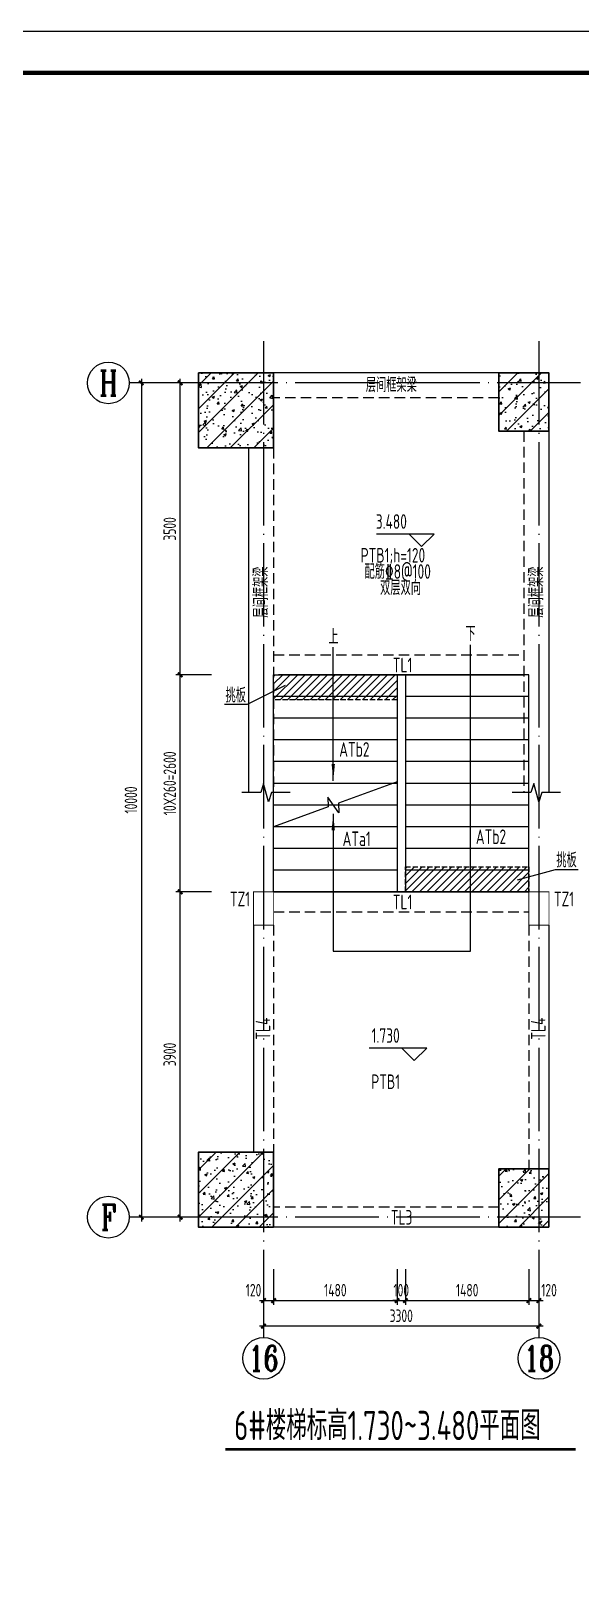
# Model space of a CAD drawing. Extents: x 56246 to 893198, y -950445 to -423535.
# Drawn here: x 499740 to 506329, y -478814 to -460155 of the extents above; entities that cross this region are included whole.
import ezdxf
from ezdxf.enums import TextEntityAlignment as Align

# ---------------------------------------------------------------- set-up
doc = ezdxf.new("R2010")
doc.units = 0
doc.header["$LTSCALE"] = 500
for name, pattern in [('CONTINOUS', [0]), ('DASH', [0.35, 0.25, -0.1]), ('DOTE', [2.42, 2, -0.2, 0.02, -0.2]), ('HIDDEN', [0.375, 0.25, -0.125])]:
    doc.linetypes.add(name, pattern=pattern)
for name, color, linetype, lineweight in [('0S-板-上层柱线', 6, 'Continuous', 18), ('0S-柱-线', 50, 'Continuous', 30), ('0S-梁-不可见', 4, 'HIDDEN', 18), ('0S-梁-线', 5, 'Continuous', 18), ('0S-楼梯-文字', 4, 'Continuous', 20), ('0S-轴线', 1, 'DOTE', 13), ('0S-轴线尺寸', 6, 'CONTINOUS', 18), ('0S-轴线编号', 6, 'CONTINOUS', 18), ('上层柱线', 6, 'Continuous', 18)]:
    doc.layers.add(name, color=color, linetype=linetype, lineweight=lineweight)
for name, color, linetype in [('PUB_DIM', 3, 'Continuous'), ('STAIR', 4, 'Continuous'), ('T-TK', 157, 'Continuous'), ('TEXT_LT', 90, 'Continuous'), ('THIN', 7, 'Continuous'), ('照明平面标注层', 111, 'Continuous')]:
    doc.layers.add(name, color=color, linetype=linetype)
doc.styles.add('TSSD_Axis', font='complex.shx', dxfattribs={"width": 0.7, "bigfont": 'hztxt.shx'})
doc.styles.add('TSSD_DIMENSION', font='tssdeng.shx', dxfattribs={"width": 0.7, "bigfont": 'Hztxt.shx'})
doc.styles.add('TSSD_Rein', font='Tssdeng.shx', dxfattribs={"width": 0.7, "bigfont": 'hztxt.shx'})
doc.dimstyles.new('TSSD_50_50', dxfattribs={"dimtxt": 150, "dimasz": 50, "dimexe": 50, "dimexo": 125, "dimgap": 50, "dimtad": 1, "dimdec": 0, "dimzin": 0, "dimdsep": 46, "dimtxsty": 'TSSD_DIMENSION', "dimblk": 'ARCHTICK', "dimblk1": 'ARCHTICK', "dimblk2": 'ARCHTICK', "dimcen": 0, "dimdle": 50, "dimclrt": 7, "dimadec": 0, "dimazin": 0, "dimtfac": 1, "dimtdec": 0, "dimtix": 1, "dimtmove": 2, "dimatfit": 3, "dimfxl": 1, "dimtolj": 1, "dimtzin": 0, "dimarcsym": 0})
pattern_1 = [(45, (116885.13, 82353.43), (-141.421356, 141.421356), []), (50, (116885.13, 82353.43), (286.90407, -25.10085), [30, -330]), (355, (116885.13, 82353.43), (-55.50053, 300.87685), [24, -264]), (100.4514, (116909.04, 82351.34), (231.40375, 275.77582), [25.49608, -280.45684]), (46.1842, (116885.13, 82433.43), (426.89642, -66.2076), [45, -495]), (96.6356, (116920.7, 82427.9), (373.86508, 389.64715), [38.24412, -420.6852]), (351.1842, (116885.13, 82433.43), (373.86478, 389.64744), [36, -396]), (21, (116925.13, 82413.43), (238.76282, -161.04756), [30, -330]), (326, (116925.13, 82413.43), (97.32613, 290.06002), [24, -264]), (71.4514, (116945.03, 82400.01), (336.08905, 129.0122), [25.49608, -280.45684]), (37.5, (116885.13, 82353.43), (4.863942, 133.157542), [2, -260.8, 2, -268, 2, -265]), (7.5, (116885.13, 82353.43), (105.227815, 157.764685), [2, -152.8, 2, -254.8, 2, -101]), (327.5, (116795.93, 82353.43), (213.528974, -9.021949), [2, -100, 2, -312, 2, -414]), (317.5, (116755.93, 82353.43), (233.27447, 40.041993), [2, -130, 2, -207.2, 2, -294])]
pattern_2 = [(45, (116885.13, 83553.43), (-141.421356, 141.421356), []), (50, (116885.13, 83553.43), (286.90407, -25.10085), [30, -330]), (355, (116885.13, 83553.43), (-55.50053, 300.87685), [24, -264]), (100.4514, (116909.04, 83551.34), (231.40375, 275.77582), [25.49608, -280.45684]), (46.1842, (116885.13, 83633.43), (426.89642, -66.2076), [45, -495]), (96.6356, (116920.7, 83627.9), (373.86508, 389.64715), [38.24412, -420.6852]), (351.1842, (116885.13, 83633.43), (373.86478, 389.64744), [36, -396]), (21, (116925.13, 83613.43), (238.76282, -161.04756), [30, -330]), (326, (116925.13, 83613.43), (97.32613, 290.06002), [24, -264]), (71.4514, (116945.03, 83600.01), (336.08905, 129.0122), [25.49608, -280.45684]), (37.5, (116885.13, 83553.43), (4.863942, 133.157542), [2, -260.8, 2, -268, 2, -265]), (7.5, (116885.13, 83553.43), (105.227815, 157.764685), [2, -152.8, 2, -254.8, 2, -101]), (327.5, (116795.93, 83553.43), (213.528974, -9.021949), [2, -100, 2, -312, 2, -414]), (317.5, (116755.93, 83553.43), (233.27447, 40.041993), [2, -130, 2, -207.2, 2, -294])]

# ---------------------------------------------------------------- blocks, each defined once
blk = doc.blocks.new('A0-DWF')
at = {"layer": 'T-TK'}
blk.add_line((0, 0), (118900, 0), dxfattribs=at)
at = {"layer": 'T-TK', "const_width": 100}
blk.add_lwpolyline([(2500, -83100), (117900, -83100), (117900, -1000), (2500, -1000)], close=True, dxfattribs=at)
blk = doc.blocks.new('_ArchTick')
at = {"color": 0, "linetype": 'ByBlock', "const_width": 0.5}
blk.add_lwpolyline([(-0.53, -0.53), (0.53, 0.53)], dxfattribs=at)
blk = doc.blocks.new('*D841')
at = {"layer": '0S-轴线尺寸', "color": 0, "lineweight": -2, "transparency": 16777216}
for p, q in [((502526, -474996), (502526, -475728)), ((505826, -474996), (505826, -475728)), ((505876, -475678), (502476, -475678))]:
    blk.add_line(p, q, dxfattribs=at)
at = {"layer": 'Defpoints', "color": 0, "transparency": 16777216}
for p in [(502526, -474871), (505826, -474871), (502526, -475678)]:
    blk.add_point(p, dxfattribs=at)
at = {"layer": '0S-轴线尺寸', "color": 0, "lineweight": -2, "transparency": 16777216, "xscale": 50, "yscale": 50, "zscale": 50, "rotation": 180}
blk.add_blockref('_ArchTick', (502526, -475678), dxfattribs=at)
at = {"layer": '0S-轴线尺寸', "color": 0, "lineweight": -2, "transparency": 16777216, "xscale": 50, "yscale": 50, "zscale": 50}
blk.add_blockref('_ArchTick', (505826, -475678), dxfattribs=at)
at = {"layer": '0S-轴线尺寸', "color": 7, "transparency": 16777216, "insert": (504176, -475553), "char_height": 150, "attachment_point": 5, "style": 'TSSD_DIMENSION'}
blk.add_mtext('\\A1;3300', dxfattribs=at)
blk = doc.blocks.new('*D842')
at = {"layer": '0S-轴线尺寸', "color": 0, "lineweight": -2, "transparency": 16777216}
for p, q in [((501901, -464371), (501011, -464371)), ((501061, -464321), (501061, -474421)), ((501901, -474371), (501011, -474371))]:
    blk.add_line(p, q, dxfattribs=at)
at = {"layer": 'Defpoints', "color": 0, "transparency": 16777216}
for p in [(502026, -464371), (501061, -474371), (502026, -474371)]:
    blk.add_point(p, dxfattribs=at)
at = {"layer": '0S-轴线尺寸', "color": 0, "lineweight": -2, "transparency": 16777216, "xscale": 50, "yscale": 50, "zscale": 50}
for p, rotation in [((501061, -464371), 90), ((501061, -474371), 270)]:
    blk.add_blockref('_ArchTick', p, dxfattribs=dict(at, rotation=rotation))
at = {"layer": '0S-轴线尺寸', "color": 7, "transparency": 16777216, "insert": (500936, -469371), "char_height": 150, "attachment_point": 5, "rotation": 90, "style": 'TSSD_DIMENSION'}
blk.add_mtext('\\A1;10000', dxfattribs=at)
blk = doc.blocks.new('*D843')
at = {"layer": '0S-轴线尺寸', "color": 0, "lineweight": -2, "transparency": 16777216}
for p, q in [((504226, -474996), (504226, -475421)), ((505706, -474996), (505706, -475421)), ((504176, -475371), (505756, -475371))]:
    blk.add_line(p, q, dxfattribs=at)
at = {"layer": 'Defpoints', "color": 0, "transparency": 16777216}
for p in [(504226, -474871), (505706, -474871), (505706, -475371)]:
    blk.add_point(p, dxfattribs=at)
at = {"layer": '0S-轴线尺寸', "color": 0, "lineweight": -2, "transparency": 16777216, "xscale": 50, "yscale": 50, "zscale": 50, "rotation": 180}
blk.add_blockref('_ArchTick', (504226, -475371), dxfattribs=at)
at = {"layer": '0S-轴线尺寸', "color": 0, "lineweight": -2, "transparency": 16777216, "xscale": 50, "yscale": 50, "zscale": 50}
blk.add_blockref('_ArchTick', (505706, -475371), dxfattribs=at)
at = {"layer": '0S-轴线尺寸', "color": 7, "transparency": 16777216, "insert": (504966, -475246), "char_height": 150, "attachment_point": 5, "style": 'TSSD_DIMENSION'}
blk.add_mtext('\\A1;1480', dxfattribs=at)
blk = doc.blocks.new('*D844')
at = {"layer": '0S-轴线尺寸', "color": 0, "lineweight": -2, "transparency": 16777216}
for p, q in [((505706, -474996), (505706, -475421)), ((505826, -474996), (505826, -475421)), ((505656, -475371), (505876, -475371))]:
    blk.add_line(p, q, dxfattribs=at)
at = {"layer": 'Defpoints', "color": 0, "transparency": 16777216}
for p in [(505706, -474871), (505826, -474871), (505826, -475371)]:
    blk.add_point(p, dxfattribs=at)
at = {"layer": '0S-轴线尺寸', "color": 0, "lineweight": -2, "transparency": 16777216, "xscale": 50, "yscale": 50, "zscale": 50, "rotation": 180}
blk.add_blockref('_ArchTick', (505706, -475371), dxfattribs=at)
at = {"layer": '0S-轴线尺寸', "color": 0, "lineweight": -2, "transparency": 16777216, "xscale": 50, "yscale": 50, "zscale": 50}
blk.add_blockref('_ArchTick', (505826, -475371), dxfattribs=at)
at = {"layer": '0S-轴线尺寸', "color": 7, "transparency": 16777216, "insert": (505947, -475246), "char_height": 150, "attachment_point": 5, "style": 'TSSD_DIMENSION'}
blk.add_mtext('\\A1;120', dxfattribs=at)
blk = doc.blocks.new('_ARROW')
blk.add_solid([(0, 0), (-1, 0.1), (-1, -0.1)])
blk = doc.blocks.new('*D845')
at = {"layer": '0S-轴线尺寸', "color": 0, "lineweight": -2, "transparency": 16777216}
for p, q in [((501901, -470471), (501476, -470471)), ((501526, -474421), (501526, -470421)), ((501901, -474371), (501476, -474371))]:
    blk.add_line(p, q, dxfattribs=at)
at = {"layer": 'Defpoints', "color": 0, "transparency": 16777216}
for p in [(501526, -470471), (502026, -470471), (502026, -474371)]:
    blk.add_point(p, dxfattribs=at)
at = {"layer": '0S-轴线尺寸', "color": 0, "lineweight": -2, "transparency": 16777216, "xscale": 50, "yscale": 50, "zscale": 50}
for p, rotation in [((501526, -470471), 90), ((501526, -474371), 270)]:
    blk.add_blockref('_ArchTick', p, dxfattribs=dict(at, rotation=rotation))
at = {"layer": '0S-轴线尺寸', "color": 7, "transparency": 16777216, "insert": (501401, -472421), "char_height": 150, "attachment_point": 5, "rotation": 90, "style": 'TSSD_DIMENSION'}
blk.add_mtext('\\A1;3900', dxfattribs=at)
blk = doc.blocks.new('*D846')
at = {"layer": '0S-轴线尺寸', "color": 0, "lineweight": -2, "transparency": 16777216}
for p, q in [((504126, -474996), (504126, -475421)), ((504226, -474996), (504226, -475421)), ((504126, -475371), (504076, -475371)), ((504126, -475371), (504226, -475371)), ((504226, -475371), (504276, -475371))]:
    blk.add_line(p, q, dxfattribs=at)
at = {"layer": 'Defpoints', "color": 0, "transparency": 16777216}
for p in [(504126, -474871), (504226, -474871), (504226, -475371)]:
    blk.add_point(p, dxfattribs=at)
at = {"layer": '0S-轴线尺寸', "color": 0, "lineweight": -2, "transparency": 16777216, "xscale": 50, "yscale": 50, "zscale": 50}
blk.add_blockref('_ArchTick', (504126, -475371), dxfattribs=at)
at = {"layer": '0S-轴线尺寸', "color": 0, "lineweight": -2, "transparency": 16777216, "xscale": 50, "yscale": 50, "zscale": 50, "rotation": 180}
blk.add_blockref('_ArchTick', (504226, -475371), dxfattribs=at)
at = {"layer": '0S-轴线尺寸', "color": 7, "transparency": 16777216, "insert": (504176, -475246), "char_height": 150, "attachment_point": 5, "style": 'TSSD_DIMENSION'}
blk.add_mtext('\\A1;100', dxfattribs=at)
blk = doc.blocks.new('*D847')
at = {"layer": '0S-轴线尺寸', "color": 0, "lineweight": -2, "transparency": 16777216}
for p, q in [((502646, -474996), (502646, -475421)), ((504126, -474996), (504126, -475421)), ((502596, -475371), (504176, -475371))]:
    blk.add_line(p, q, dxfattribs=at)
at = {"layer": 'Defpoints', "color": 0, "transparency": 16777216}
for p in [(502646, -474871), (504126, -474871), (504126, -475371)]:
    blk.add_point(p, dxfattribs=at)
at = {"layer": '0S-轴线尺寸', "color": 0, "lineweight": -2, "transparency": 16777216, "xscale": 50, "yscale": 50, "zscale": 50, "rotation": 180}
blk.add_blockref('_ArchTick', (502646, -475371), dxfattribs=at)
at = {"layer": '0S-轴线尺寸', "color": 0, "lineweight": -2, "transparency": 16777216, "xscale": 50, "yscale": 50, "zscale": 50}
blk.add_blockref('_ArchTick', (504126, -475371), dxfattribs=at)
at = {"layer": '0S-轴线尺寸', "color": 7, "transparency": 16777216, "insert": (503386, -475246), "char_height": 150, "attachment_point": 5, "style": 'TSSD_DIMENSION'}
blk.add_mtext('\\A1;1480', dxfattribs=at)
blk = doc.blocks.new('*D848')
at = {"layer": '0S-轴线尺寸', "color": 0, "lineweight": -2, "transparency": 16777216}
for p, q in [((502526, -474996), (502526, -475421)), ((502646, -474996), (502646, -475421)), ((502476, -475371), (502696, -475371))]:
    blk.add_line(p, q, dxfattribs=at)
at = {"layer": 'Defpoints', "color": 0, "transparency": 16777216}
for p in [(502526, -474871), (502646, -474871), (502646, -475371)]:
    blk.add_point(p, dxfattribs=at)
at = {"layer": '0S-轴线尺寸', "color": 0, "lineweight": -2, "transparency": 16777216, "xscale": 50, "yscale": 50, "zscale": 50, "rotation": 180}
blk.add_blockref('_ArchTick', (502526, -475371), dxfattribs=at)
at = {"layer": '0S-轴线尺寸', "color": 0, "lineweight": -2, "transparency": 16777216, "xscale": 50, "yscale": 50, "zscale": 50}
blk.add_blockref('_ArchTick', (502646, -475371), dxfattribs=at)
at = {"layer": '0S-轴线尺寸', "color": 7, "transparency": 16777216, "insert": (502405, -475246), "char_height": 150, "attachment_point": 5, "style": 'TSSD_DIMENSION'}
blk.add_mtext('\\A1;120', dxfattribs=at)
blk = doc.blocks.new('*D849')
at = {"layer": '0S-轴线尺寸', "color": 0, "lineweight": -2, "transparency": 16777216}
for p, q in [((501901, -464371), (501476, -464371)), ((501526, -467921), (501526, -464321)), ((501901, -467871), (501476, -467871))]:
    blk.add_line(p, q, dxfattribs=at)
at = {"layer": 'Defpoints', "color": 0, "transparency": 16777216}
for p in [(501526, -464371), (502026, -464371), (502026, -467871)]:
    blk.add_point(p, dxfattribs=at)
at = {"layer": '0S-轴线尺寸', "color": 0, "lineweight": -2, "transparency": 16777216, "xscale": 50, "yscale": 50, "zscale": 50}
for p, rotation in [((501526, -464371), 90), ((501526, -467871), 270)]:
    blk.add_blockref('_ArchTick', p, dxfattribs=dict(at, rotation=rotation))
at = {"layer": '0S-轴线尺寸', "color": 7, "transparency": 16777216, "insert": (501401, -466121), "char_height": 150, "attachment_point": 5, "rotation": 90, "style": 'TSSD_DIMENSION'}
blk.add_mtext('\\A1;3500', dxfattribs=at)
blk = doc.blocks.new('*D850')
at = {"layer": '0S-轴线尺寸', "color": 0, "lineweight": -2, "transparency": 16777216}
for p, q in [((501901, -467871), (501476, -467871)), ((501526, -470521), (501526, -467821)), ((501901, -470471), (501476, -470471))]:
    blk.add_line(p, q, dxfattribs=at)
at = {"layer": 'Defpoints', "color": 0, "transparency": 16777216}
for p in [(501526, -467871), (502026, -467871), (502026, -470471)]:
    blk.add_point(p, dxfattribs=at)
at = {"layer": '0S-轴线尺寸', "color": 0, "lineweight": -2, "transparency": 16777216, "xscale": 50, "yscale": 50, "zscale": 50}
for p, rotation in [((501526, -467871), 90), ((501526, -470471), 270)]:
    blk.add_blockref('_ArchTick', p, dxfattribs=dict(at, rotation=rotation))
at = {"layer": '0S-轴线尺寸', "color": 7, "transparency": 16777216, "insert": (501401, -469171), "char_height": 150, "attachment_point": 5, "rotation": 90, "style": 'TSSD_DIMENSION'}
blk.add_mtext('\\A1;10X260=2600', dxfattribs=at)
blk = doc.blocks.new('ts_axno')
at = {"color": 0, "linetype": 'ByBlock', "lineweight": -2}
blk.add_circle((0, 0), 0.5, dxfattribs=at)
at = {"color": 0, "linetype": 'ByBlock', "lineweight": -2, "style": 'TSSD_Axis', "width": 0.7}
blk.add_attdef('A', text='', height=0.6, dxfattribs=at).set_placement((0, 0), align=Align.MIDDLE_CENTER)

msp = doc.modelspace()

# ---------------------------------------------------------------- hatches: boundary and pattern name
h = msp.add_hatch()
h.set_pattern_fill('ANSI31', color=256, scale=20)
h.set_pattern_definition([(45, (182852.905, 2220), (-44.9012806, 44.9012806), [])])
h.paths.add_polyline_path([(504126.0379, -468171.0176), (502646.0379, -468171.0176), (502646.0379, -467871.0176), (504126.0379, -467871.0176)])
h = msp.add_hatch()
h.set_pattern_fill('ANSI31', color=256, scale=20)
h.set_pattern_definition([(45, (184432.905, -80), (-44.9012806, 44.9012806), [])])
h.paths.add_polyline_path([(505706.0379, -470471.0176), (504226.0379, -470471.0176), (504226.0379, -470171.0176), (505706.0379, -470171.0176)])
at = {"layer": '上层柱线'}
h = msp.add_hatch(dxfattribs=at)
h.set_pattern_fill('钢筋混凝土', color=256, scale=40, pattern_type=2)
h.set_pattern_definition(pattern_2)
h.paths.add_polyline_path([(501746.0379, -465151.0176), (501746.0379, -464251.0176), (502646.0379, -464251.0176), (502646.0379, -465151.0176)])
h = msp.add_hatch(dxfattribs=at)
h.set_pattern_fill('钢筋混凝土', color=256, scale=40, pattern_type=2)
h.set_pattern_definition(pattern_2)
h.paths.add_polyline_path([(505946.0379, -464951.0176), (505946.0379, -464251.0176), (505346.0379, -464251.0176), (505346.0379, -464951.0176)])
h = msp.add_hatch(dxfattribs=at)
h.set_pattern_fill('钢筋混凝土', color=256, scale=40, pattern_type=2)
h.set_pattern_definition(pattern_1)
h.paths.add_polyline_path([(502646.0379, -474491.0171), (502646.0379, -473591.0196), (501746.0379, -473591.0196), (501746.0379, -474491.0171)])
h = msp.add_hatch(dxfattribs=at)
h.set_pattern_fill('钢筋混凝土', color=256, scale=40, pattern_type=2)
h.set_pattern_definition(pattern_1)
h.paths.add_polyline_path([(505946.0379, -474491.0171), (505946.0379, -473791.0171), (505346.0379, -473791.0171), (505346.0379, -474491.0171)])

# ---------------------------------------------------------------- linework, layer by layer
at = {"linetype": 'DASH', "ltscale": 0.5}
for points in [[(504126.0379, -468171.0176), (502646.0379, -468171.0176), (502646.0379, -467871.0176), (504126.0379, -467871.0176)], [(505706.0379, -470471.0176), (504226.0379, -470471.0176), (504226.0379, -470171.0176), (505706.0379, -470171.0176)]]:
    msp.add_lwpolyline(points, close=True, dxfattribs=at)
at = {"layer": '0S-板-上层柱线', "const_width": 10}
for points in [[(502406.0379, -470471.0176), (502646.0379, -470471.0176), (502646.0379, -470871.0176), (502406.0379, -470871.0176)], [(505706.0379, -470471.0176), (505946.0379, -470471.0176), (505946.0379, -470871.0176), (505706.0379, -470871.0176)]]:
    msp.add_lwpolyline(points, close=True, dxfattribs=at)
at = {"layer": '0S-柱-线'}
for points in [[(502646.0379, -465151.0176), (502646.0379, -464251.0176), (501746.0379, -464251.0176), (501746.0379, -465151.0176)], [(505946.0379, -464951.0176), (505946.0379, -464251.0176), (505346.0379, -464251.0176), (505346.0379, -464951.0176)], [(502646.0379, -474491.0196), (502646.0379, -473591.0196), (501746.0379, -473591.0196), (501746.0379, -474491.0196)], [(505946.0379, -474491.0171), (505946.0379, -473791.0171), (505346.0379, -473791.0171), (505346.0379, -474491.0171)]]:
    msp.add_lwpolyline(points, close=True, dxfattribs=at)
at = {"layer": '0S-梁-不可见'}
for p, q in [((505346.0379, -464551.0176), (502646.0379, -464551.0176)), ((505646.0379, -464951.0176), (505646.0379, -469281.7453)), ((502646.0379, -465151.0176), (502646.0379, -469281.7453)), ((502646.0379, -467631.0176), (505646.0379, -467631.0176)), ((502646.0379, -470711.0176), (505706.0379, -470711.0176)), ((502646.0379, -470871.0176), (502646.0379, -473591.0196)), ((505706.0379, -470871.0176), (505706.0379, -473791.0171)), ((505346.0379, -474251.0176), (502646.0379, -474251.0176))]:
    msp.add_line(p, q, dxfattribs=at)
at = {"layer": '0S-梁-线'}
for p, q in [((505346.0379, -464251.0176), (502646.0379, -464251.0176)), ((505946.0379, -464951.0176), (505946.0379, -469281.7453)), ((502346.0379, -465151.0176), (502346.0379, -469281.7453)), ((502646.0379, -467871.0176), (505646.0379, -467871.0176)), ((502646.0379, -470471.0176), (505706.0379, -470471.0176)), ((502406.0379, -470871.0176), (502406.0379, -473591.0196)), ((505946.0379, -470871.0176), (505946.0379, -473791.0171)), ((505346.0379, -474491.0176), (502646.0379, -474491.0176))]:
    msp.add_line(p, q, dxfattribs=at)
at = {"layer": '0S-楼梯-文字'}
for p, q in [((504418.9397, -466182.6528), (503878.9397, -466182.6528)), ((504268.9397, -466182.6528), (504418.9397, -466332.6528)), ((504568.9397, -466182.6528), (504268.9397, -466182.6528)), ((504418.9397, -466332.6528), (504568.9397, -466182.6528)), ((504331.8034, -472343.8894), (503791.8034, -472343.8894)), ((504181.8034, -472343.8894), (504331.8034, -472493.8894)), ((504481.8034, -472343.8894), (504181.8034, -472343.8894)), ((504331.8034, -472493.8894), (504481.8034, -472343.8894))]:
    msp.add_line(p, q, dxfattribs=at)
at = {"layer": '0S-楼梯-文字', "const_width": 35}
msp.add_lwpolyline([(502068.9919, -477153.919), (506265.6242, -477153.919)], dxfattribs=at)
at = {"layer": '0S-轴线'}
for p, q in [((502526.0379, -463871.0176), (502526.0379, -474871.0176)), ((505826.0379, -463871.0176), (505826.0379, -474871.0176)), ((506326.0379, -464371.0176), (502026.0379, -464371.0176)), ((506326.0379, -474371.0176), (502026.0379, -474371.0176))]:
    msp.add_line(p, q, dxfattribs=at)
at = {"layer": '0S-轴线尺寸'}
for p, q in [((502526.0379, -474871.0176), (502526.0379, -475812.6017)), ((505826.0379, -474871.0176), (505826.0379, -475812.6017))]:
    msp.add_line(p, q, dxfattribs=at)
at = {"layer": '0S-轴线编号'}
for p, q in [((502026.0379, -464371.0176), (500916.3721, -464371.0176)), ((502026.0379, -474371.0176), (500916.3721, -474371.0176))]:
    msp.add_line(p, q, dxfattribs=at)
at = {"layer": 'PUB_DIM'}
for points in [[(503361.0379, -469535.6358), (503361.0379, -471182.8573), (505005.582, -471182.8573), (505005.582, -467512.7006)], [(503361.0379, -469139.1539), (503361.0379, -467540.2521)]]:
    msp.add_lwpolyline(points, dxfattribs=at)
at = {"layer": 'STAIR'}
for p, q in [((502646.0379, -470471.0176), (502646.0379, -467871.0176)), ((504126.0379, -467871.0176), (502706.0379, -467871.0176)), ((504226.0379, -467871.0176), (504126.0379, -467871.0176)), ((504126.0379, -467871.0176), (504126.0379, -470471.0176)), ((504226.0379, -467871.0176), (504226.0379, -470471.0176)), ((505706.0379, -467871.0176), (504226.0379, -467871.0176)), ((505706.0379, -470471.0176), (505706.0379, -467871.0176)), ((504126.0379, -468131.0176), (502646.0379, -468131.0176)), ((505706.0379, -468131.0176), (504226.0379, -468131.0176)), ((504126.0379, -468391.0176), (502646.0379, -468391.0176)), ((505706.0379, -468391.0176), (504226.0379, -468391.0176)), ((504126.0379, -468651.0176), (502646.0379, -468651.0176)), ((505706.0379, -468651.0176), (504226.0379, -468651.0176)), ((504126.0379, -468911.0176), (502646.0379, -468911.0176)), ((505706.0379, -468911.0176), (504226.0379, -468911.0176)), ((504126.0379, -469171.0176), (502646.0379, -469171.0176)), ((504126.0379, -469152.8358), (503422.1245, -469408.8043)), ((505706.0379, -469171.0176), (504226.0379, -469171.0176)), ((504126.0379, -469431.0176), (502646.0379, -469431.0176)), ((503299.9514, -469453.2309), (502646.0379, -469691.0176)), ((503426.8235, -469524.1426), (503295.2524, -469337.8926)), ((503295.2524, -469337.8926), (503299.9514, -469453.2309)), ((503422.1245, -469408.8043), (503426.8235, -469524.1426)), ((505706.0379, -469431.0176), (504226.0379, -469431.0176)), ((504126.0379, -469691.0176), (502646.0379, -469691.0176)), ((505706.0379, -469691.0176), (504226.0379, -469691.0176)), ((504126.0379, -469951.0176), (502646.0379, -469951.0176)), ((505706.0379, -469951.0176), (504226.0379, -469951.0176)), ((504126.0379, -470211.0176), (502646.0379, -470211.0176)), ((505706.0379, -470211.0176), (504226.0379, -470211.0176)), ((504126.0379, -470471.0176), (502646.0379, -470471.0176)), ((504226.0379, -470471.0176), (504126.0379, -470471.0176)), ((505706.0379, -470471.0176), (504226.0379, -470471.0176))]:
    msp.add_line(p, q, dxfattribs=at)
at = {"layer": 'TEXT_LT'}
for points in [[(502783.9699, -467996.8099), (502329.3057, -468225.9882), (502057.3524, -468225.9882)], [(505568.106, -470325.7796), (506022.7702, -470201.9687), (506294.7235, -470201.9687)]]:
    msp.add_lwpolyline(points, dxfattribs=at)
at = {"layer": 'THIN'}
for points in [[(502846.0379, -469281.7453), (502621.0379, -469281.7453), (502586.0379, -469391.7453), (502526.0379, -469171.7453), (502491.0379, -469281.7453), (502266.0379, -469281.7453)], [(506086.0379, -469281.7453), (505861.0379, -469281.7453), (505826.0379, -469391.7453), (505766.0379, -469171.7453), (505731.0379, -469281.7453), (505506.0379, -469281.7453)]]:
    msp.add_lwpolyline(points, dxfattribs=at)
at = {"layer": '上层柱线'}
for points in [[(505946.0379, -464951.0176), (505946.0379, -464251.0176), (505346.0379, -464251.0176), (505346.0379, -464951.0176)], [(505946.0379, -474491.0171), (505946.0379, -473791.0171), (505346.0379, -473791.0171), (505346.0379, -474491.0171)]]:
    msp.add_lwpolyline(points, close=True, dxfattribs=at)

# ---------------------------------------------------------------- block references
at = {"layer": '0S-轴线编号'}
ref = msp.add_blockref('ts_axno', (500666.3721, -464371.0176), dxfattribs=dict(at, xscale=500, yscale=500, zscale=500))
ref.add_attrib('18', 'H', dxfattribs={"height": 300, "style": 'TSSD_Axis', "width": 0.7}).set_placement((500666.3721, -464371.0176), align=Align.MIDDLE_CENTER)
ref = msp.add_blockref('ts_axno', (500666.3721, -474371.0176), dxfattribs=dict(at, xscale=500, yscale=500, zscale=500))
ref.add_attrib('18', 'F', dxfattribs={"height": 300, "style": 'TSSD_Axis', "width": 0.7}).set_placement((500666.3721, -474371.0176), align=Align.MIDDLE_CENTER)
ref = msp.add_blockref('ts_axno', (502526.0379, -476062.6017), dxfattribs=dict(at, xscale=500, yscale=500, zscale=500))
ref.add_attrib('17', '16', dxfattribs={"height": 300, "style": 'TSSD_Axis', "width": 0.7}).set_placement((502526.0379, -476062.6017), align=Align.MIDDLE_CENTER)
ref = msp.add_blockref('ts_axno', (505826.0379, -476062.6017), dxfattribs=dict(at, xscale=500, yscale=500, zscale=500))
ref.add_attrib('18', '18', dxfattribs={"height": 300, "style": 'TSSD_Axis', "width": 0.7}).set_placement((505826.0379, -476062.6017), align=Align.MIDDLE_CENTER)
at = {"layer": 'PUB_DIM', "xscale": 200, "yscale": 200, "zscale": 200}
for p, rotation in [((503361.0379, -469139.1539), 270), ((503361.0379, -469535.6358), 90.00000000000001)]:
    msp.add_blockref('_ARROW', p, dxfattribs=dict(at, rotation=rotation))
at = {"layer": '照明平面标注层', "xscale": 0.5, "yscale": 0.5, "zscale": 0.5}
msp.add_blockref('A0-DWF', (487213.4361, -460154.8059), dxfattribs=at)

# ---------------------------------------------------------------- texts
at = {"layer": '0S-楼梯-文字', "width": 0.7}
for s, height, style, p in [('层间框架梁', 175, 'TSSD_Rein', (503751.5974, -464482.0271)), ('PTB1;h=120', 175, 'TSSD_Rein', (503689.1459, -466524.6642)), ('配筋%%1328@100', 175, 'TSSD_Rein', (503735.7086, -466719.6642)), ('双层双向', 175, 'TSSD_Rein', (503922.2804, -466914.6642)), ('上', 175, 'TSSD_Rein', (503302.6207, -467500.9156)), ('下', 175, 'TSSD_Rein', (504945.3432, -467464.0808)), ('TL1', 175, 'TSSD_Rein', (504074.4171, -467840.673)), ('TZ1', 175, 'TSSD_Rein', (502122.3239, -470645.0954)), ('TL1', 175, 'TSSD_Rein', (504074.4171, -470680.673)), ('TZ1', 175, 'TSSD_Rein', (506005.7019, -470645.0954)), ('TL3', 175, 'TSSD_Rein', (504050.8594, -474460.673)), ('6#楼梯标高1.730~3.480平面图', 350, 'TSSD_DIMENSION', (502173.4749, -477043.1907))]:
    msp.add_text(s, height=height, dxfattribs=dict(at, style=style)).set_placement(p)
at = {"layer": '0S-楼梯-文字', "style": 'TSSD_Rein', "width": 0.7}
for s, p in [('3.480', (504057.2347, -466032.6528)), ('1.730', (503989.3829, -472193.8894)), ('PTB1', (503989.3829, -472747.2072))]:
    msp.add_text(s, height=175, dxfattribs=at).set_placement(p, align=Align.MIDDLE)
for s, p in [('层间框架梁', (502580.361, -467184.4967)), ('层间框架梁', (505880.361, -467184.4967)), ('TL4', (502606.0097, -472242.6359)), ('TL4', (505906.0097, -472242.6359))]:
    msp.add_text(s, height=175, rotation=90, dxfattribs=at).set_placement(p)
at = {"layer": 'TEXT_LT', "style": 'TSSD_Rein', "width": 0.7}
for rotation, p in [(0.00000003, (502069.1017, -468202.181, 33.9)), (359.99999997, (506034.116, -470178.1615, 33.9))]:
    msp.add_text('挑板', height=175, rotation=rotation, dxfattribs=at).set_placement(p)
for s, p in [('ATb2', (503432.4732, -468852.1453)), ('ATa1', (503472.9644, -469923.3069)), ('ATb2', (505069.8824, -469898.3069))]:
    msp.add_text(s, height=175, dxfattribs=at).set_placement(p)

# ---------------------------------------------------------------- dimensions: what is measured, and where the dimension line sits
at = {"layer": '0S-轴线尺寸'}
for base, p1, p2, angle, picture, middle in [((501060.5566, -474371.0176), (502026.0379, -464371.0176), (502026.0379, -474371.0176), 270, '*D842', (500935.5566, -469371.0176)), ((502526.0379, -475678.3873), (505826.0379, -474871.0176), (502526.0379, -474871.0176), 0, '*D841', (504176.0379, -475553.3873))]:
    dim = msp.add_linear_dim(base=base, p1=p1, p2=p2, angle=angle, dimstyle='TSSD_50_50', dxfattribs=at)
    dim.commit()
    dim.dimension.update_dxf_attribs({"geometry": picture, "text_midpoint": middle})
for p1, p2, distance, picture, middle in [((502026.0379, -467871.0176), (502026.0379, -464371.0176), 500, '*D849', (501401.0379, -466121.0176)), ((502026.0379, -474371.0176), (502026.0379, -470471.0176), 500, '*D845', (501401.0379, -472421.0176)), ((502646.0379, -474871.0176), (504126.0379, -474871.0176), -500, '*D847', (503386.0379, -475246.0176)), ((504126.0379, -474871.0176), (504226.0379, -474871.0176), -500, '*D846', (504176.0379, -475246.0176)), ((504226.0379, -474871.0176), (505706.0379, -474871.0176), -500, '*D843', (504966.0379, -475246.0176))]:
    dim = msp.add_aligned_dim(p1=p1, p2=p2, distance=distance, dimstyle='TSSD_50_50', dxfattribs=at)
    dim.commit()
    dim.dimension.update_dxf_attribs({"geometry": picture, "text_midpoint": middle})
dim = msp.add_aligned_dim(p1=(502026.0379, -470471.0176), p2=(502026.0379, -467871.0176), distance=500, text='10X260=<>', dimstyle='TSSD_50_50', dxfattribs=at)
dim.commit()
dim.dimension.update_dxf_attribs({"geometry": '*D850', "text_midpoint": (501401.0379, -469171.0176)})
for base, p1, p2, picture, middle in [((502646.0379, -475371.0176), (502526.0379, -474871.0176), (502646.0379, -474871.0176), '*D848', (502405.0764, -475246.0176)), ((505826.0379, -475371.0176), (505706.0379, -474871.0176), (505826.0379, -474871.0176), '*D844', (505946.9995, -475246.0176))]:
    dim = msp.add_linear_dim(base=base, p1=p1, p2=p2, angle=0, dimstyle='TSSD_50_50', dxfattribs=at)
    dim.commit()
    dim.dimension.update_dxf_attribs({"geometry": picture, "text_midpoint": middle, "dimtype": 161})

doc.saveas('drawing.dxf')
